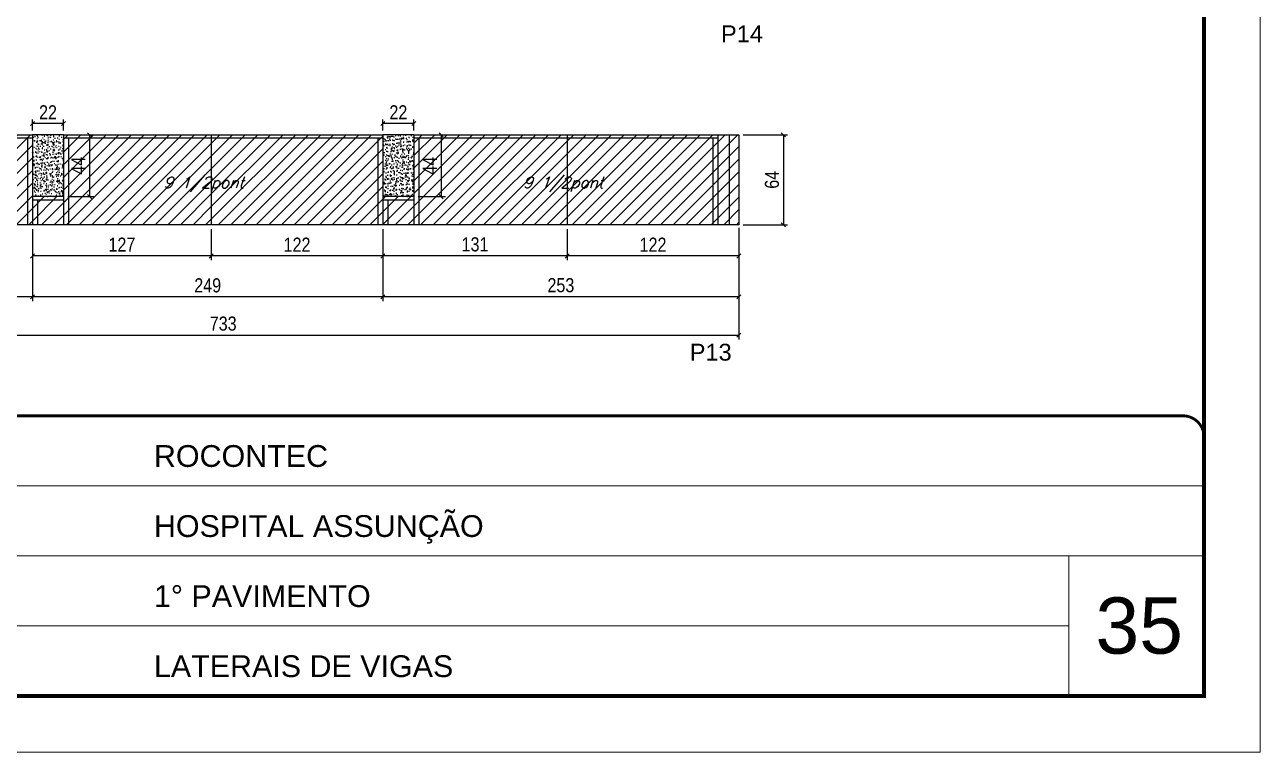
# Model space of a CAD drawing. Extents: x 137137 to 143418, y 10464 to 34486.
# Drawn here: x 140914 to 141792, y 24247 to 24765 of the extents above; entities that cross this region are included whole.
import ezdxf

# ---------------------------------------------------------------- set-up
doc = ezdxf.new("R2010")
doc.units = 0
doc.linetypes.add('CONTINUO', pattern=[0])
doc.linetypes.add('DASHED', pattern=[0.75, 0.5, -0.25])
for name, color, linetype in [('5', 5, 'Continuous'), ('COTA', 241, 'Continuous'), ('Painéis', 200, 'Continuous'), ('SARR_2.2x7', 40, 'Continuous'), ('SARR_3.5x7', 81, 'Continuous'), ('texto', 7, 'Continuous')]:
    doc.layers.add(name, color=color, linetype=linetype)
for name, color, linetype, lineweight in [('CARIMBO', 255, 'Continuous', 9), ('Folhas', 255, 'Continuous', 9), ('Hachura', 251, 'Continuous', 9), ('SARRAFO DE PRESSAO', 251, 'DASHED', 9)]:
    doc.layers.add(name, color=color, linetype=linetype, lineweight=lineweight)
doc.styles.add('ARIAL', font='arial.ttf')
doc.styles.add('COTA TECNICA', font='techl___.ttf', dxfattribs={"height": 10})
doc.styles.add('Romans', font='romans.shx')
doc.styles.get("Standard").update_dxf_attribs({"font": 'arial.ttf'})
doc.dimstyles.new('PAINEL', dxfattribs={"dimtxt": 10, "dimasz": 3, "dimexe": 3, "dimexo": 3, "dimgap": 3, "dimtad": 1, "dimdec": 1, "dimzin": 12, "dimdsep": 46, "dimtxsty": 'COTA TECNICA', "dimblk1": 'OBLIQUE', "dimblk2": 'OBLIQUE', "dimsah": 1, "dimcen": 0.9, "dimclrd": 4, "dimclre": 4, "dimclrt": 240, "dimadec": 1, "dimazin": 3, "dimtfac": 1, "dimtdec": 1, "dimtmove": 0, "dimatfit": 3, "dimfxl": 1, "dimtolj": 1, "dimtzin": 12, "dimarcsym": 0})
pattern_1 = [(50, (9244.654, -7597.503), (5.46554007, -0.47817257), [0.5715, -6.2865]), (355, (9244.654, -7597.503), (-1.05730264, 5.73170536), [0.4572, -5.02921753]), (100.4514447, (9245.1093, -7597.543), (4.40823741, 5.25353256), [0.48570026, -5.34270734]), (46.1842, (9244.654, -7595.979), (8.13237123, -1.26126984), [0.85725, -9.42975]), (96.6355576, (9245.3315, -7596.084), (7.122124, 7.42278374), [0.7285507, -8.01406824]), (351.184151, (9244.654, -7595.979), (7.122124, 7.42278374), [0.685799, -7.54379196]), (21, (9245.416, -7596.36), (4.54843174, -3.06795595), [0.5715, -6.2865]), (326, (9245.416, -7596.36), (1.85406085, 5.52563898), [0.4572, -5.0292]), (71.451445, (9245.795, -7596.6157), (6.40249258, 2.45768307), [0.48570026, -5.34269813]), (37.5, (9244.6538, -7597.503), (0.092658098, 2.536651166), [0, -4.96824, 0, -5.1054, 0, -5.04825]), (7.5, (9244.6538, -7597.503), (2.004589875, 3.005417245), [0, -2.91084, 0, -4.85394, 0, -1.92405]), (327.5, (9242.9546, -7597.503), (4.067717855, -0.17186232), [0, -1.905, 0, -5.9436, 0, -7.8867]), (317.5, (9242.1926, -7597.503), (4.44387544, 0.76279473), [0, -2.4765, 0, -3.94716, 0, -5.6007])]
pattern_2 = [(45, (-1771.343, -8040.026), (-4.49012806, 4.49012806), [])]

# ---------------------------------------------------------------- blocks, each defined once
blk = doc.blocks.new('9999999999')
at = {"color": 30, "linetype": 'CONTINUO'}
for p, q in [((98564.56, 34379.64), (99583.98, 34379.64)), ((98564.56, 34329.83), (99487.98, 34329.83)), ((99583.98, 34329.83), (99487.98, 34329.83)), ((99487.98, 34329.83), (99487.98, 34230.21)), ((98564.56, 34280.02), (99487.98, 34280.02))]:
    blk.add_line(p, q, dxfattribs=at)
at = {"color": 30, "linetype": 'CONTINUO', "const_width": 2}
blk.add_lwpolyline([(99583.98, 34230.21), (99583.98, 34414.45, 0.414214), (99568.98, 34429.45), (98228.98, 34429.45, 0.414214), (98213.98, 34414.45), (98213.98, 34245.21, 0.414214), (98228.98, 34230.21), (99583.98, 34230.21)], format="xyb", dxfattribs=at)
at = {"layer": 'Folhas'}
blk.add_lwpolyline([(98138.98, 34190.21), (99623.98, 34190.21), (99623.98, 35240.21), (98138.98, 35240.21)], close=True, dxfattribs=at)
at = {"layer": 'Folhas', "color": 30, "const_width": 3}
blk.add_lwpolyline([(98213.98, 34230.21), (99583.98, 34230.21), (99583.98, 35200.21), (98213.98, 35200.21)], close=True, dxfattribs=at)
at = {"color": 7, "linetype": 'Continuous', "ltscale": 5, "style": 'ARIAL'}
for s, height, p in [('ROCONTEC', 15.483, (98837.68, 34393.13)), ('HOSPITAL ASSUNÇÃO', 15.4829, (98837.68, 34343.32)), ('1° PAVIMENTO', 15.4829, (98837.68, 34293.51)), ('LATERAIS DE VIGAS', 15.4829, (98837.68, 34243.7))]:
    blk.add_text(s, height=height, dxfattribs=at).set_placement(p)
blk = doc.blocks.new('_Oblique')
at = {"color": 0, "linetype": 'ByBlock', "lineweight": -2}
blk.add_line((-0.5, -0.5), (0.5, 0.5), dxfattribs=at)
blk = doc.blocks.new('*D1339')
at = {"layer": 'COTA', "color": 4, "linetype": 'ByBlock', "lineweight": -2, "transparency": 16777216}
for p, q in [((141168.7, 24619.24), (141168.7, 24568.02)), ((141421.7, 24619.24), (141421.7, 24568.02)), ((141421.7, 24571.02), (141168.7, 24571.02))]:
    blk.add_line(p, q, dxfattribs=at)
at = {"layer": 'Defpoints', "color": 0, "linetype": 'ByBlock', "transparency": 16777216}
for p in [(141168.7, 24622.24), (141421.7, 24622.24), (141168.7, 24571.02)]:
    blk.add_point(p, dxfattribs=at)
at = {"layer": 'COTA', "color": 4, "linetype": 'ByBlock', "lineweight": -2, "transparency": 16777216, "xscale": 3, "yscale": 3, "zscale": 3, "rotation": 180}
blk.add_blockref('_Oblique', (141168.7, 24571.02), dxfattribs=at)
at = {"layer": 'COTA', "color": 4, "linetype": 'ByBlock', "lineweight": -2, "transparency": 16777216, "xscale": 3, "yscale": 3, "zscale": 3}
blk.add_blockref('_Oblique', (141421.7, 24571.02), dxfattribs=at)
at = {"layer": 'COTA', "color": 240, "linetype": 'ByBlock', "transparency": 16777216, "insert": (141295.2, 24579.24), "char_height": 10, "attachment_point": 5, "style": 'COTA TECNICA'}
blk.add_mtext('\\A1;253', dxfattribs=at)
blk = doc.blocks.new('*D1340')
at = {"layer": 'COTA', "color": 4, "linetype": 'ByBlock', "lineweight": -2, "transparency": 16777216}
for p, q in [((140919.7, 24619.24), (140919.7, 24568.02)), ((141168.7, 24619.24), (141168.7, 24568.02)), ((141168.7, 24571.02), (140919.7, 24571.02))]:
    blk.add_line(p, q, dxfattribs=at)
at = {"layer": 'Defpoints', "color": 0, "linetype": 'ByBlock', "transparency": 16777216}
for p in [(140919.7, 24622.24), (141168.7, 24622.24), (140919.7, 24571.02)]:
    blk.add_point(p, dxfattribs=at)
at = {"layer": 'COTA', "color": 4, "linetype": 'ByBlock', "lineweight": -2, "transparency": 16777216, "xscale": 3, "yscale": 3, "zscale": 3, "rotation": 180}
blk.add_blockref('_Oblique', (140919.7, 24571.02), dxfattribs=at)
at = {"layer": 'COTA', "color": 4, "linetype": 'ByBlock', "lineweight": -2, "transparency": 16777216, "xscale": 3, "yscale": 3, "zscale": 3}
blk.add_blockref('_Oblique', (141168.7, 24571.02), dxfattribs=at)
at = {"layer": 'COTA', "color": 240, "linetype": 'ByBlock', "transparency": 16777216, "insert": (141044.2, 24579.12), "char_height": 10, "attachment_point": 5, "style": 'COTA TECNICA'}
blk.add_mtext('\\A1;249', dxfattribs=at)
blk = doc.blocks.new('*D1341')
at = {"layer": 'COTA', "color": 4, "linetype": 'ByBlock', "lineweight": -2, "transparency": 16777216}
for p, q in [((140688.7, 24619.24), (140688.7, 24568.02)), ((140919.7, 24619.24), (140919.7, 24568.02)), ((140919.7, 24571.02), (140688.7, 24571.02))]:
    blk.add_line(p, q, dxfattribs=at)
at = {"layer": 'Defpoints', "color": 0, "linetype": 'ByBlock', "transparency": 16777216}
for p in [(140688.7, 24622.24), (140919.7, 24622.24), (140688.7, 24571.02)]:
    blk.add_point(p, dxfattribs=at)
at = {"layer": 'COTA', "color": 4, "linetype": 'ByBlock', "lineweight": -2, "transparency": 16777216, "xscale": 3, "yscale": 3, "zscale": 3, "rotation": 180}
blk.add_blockref('_Oblique', (140688.7, 24571.02), dxfattribs=at)
at = {"layer": 'COTA', "color": 4, "linetype": 'ByBlock', "lineweight": -2, "transparency": 16777216, "xscale": 3, "yscale": 3, "zscale": 3}
blk.add_blockref('_Oblique', (140919.7, 24571.02), dxfattribs=at)
at = {"layer": 'COTA', "color": 240, "linetype": 'ByBlock', "transparency": 16777216, "insert": (140804.2, 24579.24), "char_height": 10, "attachment_point": 5, "style": 'COTA TECNICA'}
blk.add_mtext('\\A1;231', dxfattribs=at)
blk = doc.blocks.new('*D1342')
at = {"layer": 'COTA', "color": 4, "linetype": 'ByBlock', "lineweight": -2, "transparency": 16777216}
for p, q in [((141299.7, 24619.24), (141299.7, 24597.05)), ((141421.7, 24619.24), (141421.7, 24597.05)), ((141421.7, 24600.05), (141299.7, 24600.05))]:
    blk.add_line(p, q, dxfattribs=at)
at = {"layer": 'Defpoints', "color": 0, "linetype": 'ByBlock', "transparency": 16777216}
for p in [(141299.7, 24622.24), (141421.7, 24622.24), (141299.7, 24600.05)]:
    blk.add_point(p, dxfattribs=at)
at = {"layer": 'COTA', "color": 4, "linetype": 'ByBlock', "lineweight": -2, "transparency": 16777216, "xscale": 3, "yscale": 3, "zscale": 3, "rotation": 180}
blk.add_blockref('_Oblique', (141299.7, 24600.05), dxfattribs=at)
at = {"layer": 'COTA', "color": 4, "linetype": 'ByBlock', "lineweight": -2, "transparency": 16777216, "xscale": 3, "yscale": 3, "zscale": 3}
blk.add_blockref('_Oblique', (141421.7, 24600.05), dxfattribs=at)
at = {"layer": 'COTA', "color": 240, "linetype": 'ByBlock', "transparency": 16777216, "insert": (141360.7, 24608.11), "char_height": 10, "attachment_point": 5, "style": 'COTA TECNICA'}
blk.add_mtext('\\A1;122', dxfattribs=at)
blk = doc.blocks.new('*D1343')
at = {"layer": 'COTA', "color": 4, "linetype": 'ByBlock', "lineweight": -2, "transparency": 16777216}
for p, q in [((141168.7, 24619.24), (141168.7, 24597.05)), ((141299.7, 24619.24), (141299.7, 24597.05)), ((141299.7, 24600.05), (141168.7, 24600.05))]:
    blk.add_line(p, q, dxfattribs=at)
at = {"layer": 'Defpoints', "color": 0, "linetype": 'ByBlock', "transparency": 16777216}
for p in [(141168.7, 24622.24), (141299.7, 24622.24), (141168.7, 24600.05)]:
    blk.add_point(p, dxfattribs=at)
at = {"layer": 'COTA', "color": 4, "linetype": 'ByBlock', "lineweight": -2, "transparency": 16777216, "xscale": 3, "yscale": 3, "zscale": 3, "rotation": 180}
blk.add_blockref('_Oblique', (141168.7, 24600.05), dxfattribs=at)
at = {"layer": 'COTA', "color": 4, "linetype": 'ByBlock', "lineweight": -2, "transparency": 16777216, "xscale": 3, "yscale": 3, "zscale": 3}
blk.add_blockref('_Oblique', (141299.7, 24600.05), dxfattribs=at)
at = {"layer": 'COTA', "color": 240, "linetype": 'ByBlock', "transparency": 16777216, "insert": (141234.2, 24608.27), "char_height": 10, "attachment_point": 5, "style": 'COTA TECNICA'}
blk.add_mtext('\\A1;131', dxfattribs=at)
blk = doc.blocks.new('*D1344')
at = {"layer": 'COTA', "color": 4, "linetype": 'ByBlock', "lineweight": -2, "transparency": 16777216}
for p, q in [((141046.7, 24619.24), (141046.7, 24597.05)), ((141168.7, 24619.24), (141168.7, 24597.05)), ((141168.7, 24600.05), (141046.7, 24600.05))]:
    blk.add_line(p, q, dxfattribs=at)
at = {"layer": 'Defpoints', "color": 0, "linetype": 'ByBlock', "transparency": 16777216}
for p in [(141046.7, 24622.24), (141168.7, 24622.24), (141046.7, 24600.05)]:
    blk.add_point(p, dxfattribs=at)
at = {"layer": 'COTA', "color": 4, "linetype": 'ByBlock', "lineweight": -2, "transparency": 16777216, "xscale": 3, "yscale": 3, "zscale": 3, "rotation": 180}
blk.add_blockref('_Oblique', (141046.7, 24600.05), dxfattribs=at)
at = {"layer": 'COTA', "color": 4, "linetype": 'ByBlock', "lineweight": -2, "transparency": 16777216, "xscale": 3, "yscale": 3, "zscale": 3}
blk.add_blockref('_Oblique', (141168.7, 24600.05), dxfattribs=at)
at = {"layer": 'COTA', "color": 240, "linetype": 'ByBlock', "transparency": 16777216, "insert": (141107.7, 24608.11), "char_height": 10, "attachment_point": 5, "style": 'COTA TECNICA'}
blk.add_mtext('\\A1;122', dxfattribs=at)
blk = doc.blocks.new('*D1345')
at = {"layer": 'COTA', "color": 4, "linetype": 'ByBlock', "lineweight": -2, "transparency": 16777216}
for p, q in [((140919.7, 24619.24), (140919.7, 24597.05)), ((141046.7, 24619.24), (141046.7, 24597.05)), ((141046.7, 24600.05), (140919.7, 24600.05))]:
    blk.add_line(p, q, dxfattribs=at)
at = {"layer": 'Defpoints', "color": 0, "linetype": 'ByBlock', "transparency": 16777216}
for p in [(140919.7, 24622.24), (141046.7, 24622.24), (140919.7, 24600.05)]:
    blk.add_point(p, dxfattribs=at)
at = {"layer": 'COTA', "color": 4, "linetype": 'ByBlock', "lineweight": -2, "transparency": 16777216, "xscale": 3, "yscale": 3, "zscale": 3, "rotation": 180}
blk.add_blockref('_Oblique', (140919.7, 24600.05), dxfattribs=at)
at = {"layer": 'COTA', "color": 4, "linetype": 'ByBlock', "lineweight": -2, "transparency": 16777216, "xscale": 3, "yscale": 3, "zscale": 3}
blk.add_blockref('_Oblique', (141046.7, 24600.05), dxfattribs=at)
at = {"layer": 'COTA', "color": 240, "linetype": 'ByBlock', "transparency": 16777216, "insert": (140983.2, 24608.12), "char_height": 10, "attachment_point": 5, "style": 'COTA TECNICA'}
blk.add_mtext('\\A1;127', dxfattribs=at)
blk = doc.blocks.new('*D1346')
at = {"layer": 'COTA', "color": 4, "linetype": 'ByBlock', "lineweight": -2, "transparency": 16777216}
for p, q in [((140944.7, 24686.24), (140963.3, 24686.24)), ((140960.3, 24686.24), (140960.3, 24642.24)), ((140944.7, 24642.24), (140963.3, 24642.24))]:
    blk.add_line(p, q, dxfattribs=at)
at = {"layer": 'Defpoints', "color": 0, "linetype": 'ByBlock', "transparency": 16777216}
for p in [(140941.7, 24686.24), (140941.7, 24642.24), (140960.3, 24642.24)]:
    blk.add_point(p, dxfattribs=at)
at = {"layer": 'COTA', "color": 4, "linetype": 'ByBlock', "lineweight": -2, "transparency": 16777216, "xscale": 3, "yscale": 3, "zscale": 3}
for p, rotation in [((140960.3, 24686.24), 90), ((140960.3, 24642.24), 270)]:
    blk.add_blockref('_Oblique', p, dxfattribs=dict(at, rotation=rotation))
at = {"layer": 'COTA', "color": 240, "linetype": 'ByBlock', "transparency": 16777216, "insert": (140952.22, 24664.24), "char_height": 10, "attachment_point": 5, "rotation": 90, "style": 'COTA TECNICA'}
blk.add_mtext('\\A1;44', dxfattribs=at)
blk = doc.blocks.new('*D1347')
at = {"layer": 'COTA', "color": 4, "linetype": 'ByBlock', "lineweight": -2, "transparency": 16777216}
for p, q in [((141193.7, 24686.24), (141213.14, 24686.24)), ((141210.14, 24686.24), (141210.14, 24642.24)), ((141193.7, 24642.24), (141213.14, 24642.24))]:
    blk.add_line(p, q, dxfattribs=at)
at = {"layer": 'Defpoints', "color": 0, "linetype": 'ByBlock', "transparency": 16777216}
for p in [(141190.7, 24686.24), (141190.7, 24642.24), (141210.14, 24642.24)]:
    blk.add_point(p, dxfattribs=at)
at = {"layer": 'COTA', "color": 4, "linetype": 'ByBlock', "lineweight": -2, "transparency": 16777216, "xscale": 3, "yscale": 3, "zscale": 3}
for p, rotation in [((141210.14, 24686.24), 90), ((141210.14, 24642.24), 270)]:
    blk.add_blockref('_Oblique', p, dxfattribs=dict(at, rotation=rotation))
at = {"layer": 'COTA', "color": 240, "linetype": 'ByBlock', "transparency": 16777216, "insert": (141202.06, 24664.24), "char_height": 10, "attachment_point": 5, "rotation": 90, "style": 'COTA TECNICA'}
blk.add_mtext('\\A1;44', dxfattribs=at)
blk = doc.blocks.new('*D1348')
at = {"layer": 'COTA', "color": 4, "linetype": 'ByBlock', "lineweight": -2, "transparency": 16777216}
for p, q in [((141424.7, 24686.24), (141456.34, 24686.24)), ((141453.34, 24686.24), (141453.34, 24622.24)), ((141424.7, 24622.24), (141456.34, 24622.24))]:
    blk.add_line(p, q, dxfattribs=at)
at = {"layer": 'Defpoints', "color": 0, "linetype": 'ByBlock', "transparency": 16777216}
for p in [(141421.7, 24686.24), (141421.7, 24622.24), (141453.34, 24622.24)]:
    blk.add_point(p, dxfattribs=at)
at = {"layer": 'COTA', "color": 4, "linetype": 'ByBlock', "lineweight": -2, "transparency": 16777216, "xscale": 3, "yscale": 3, "zscale": 3}
for p, rotation in [((141453.34, 24686.24), 90), ((141453.34, 24622.24), 270)]:
    blk.add_blockref('_Oblique', p, dxfattribs=dict(at, rotation=rotation))
at = {"layer": 'COTA', "color": 240, "linetype": 'ByBlock', "transparency": 16777216, "insert": (141445.24, 24654.24), "char_height": 10, "attachment_point": 5, "rotation": 90, "style": 'COTA TECNICA'}
blk.add_mtext('\\A1;64', dxfattribs=at)
blk = doc.blocks.new('*D1451')
at = {"layer": 'COTA', "color": 4, "lineweight": -2, "transparency": 16777216}
for p, q in [((140919.7, 24689.24), (140919.7, 24697.22)), ((140941.7, 24694.22), (140919.7, 24694.22)), ((140941.7, 24689.24), (140941.7, 24697.22))]:
    blk.add_line(p, q, dxfattribs=at)
at = {"layer": 'Defpoints', "color": 0, "transparency": 16777216}
for p in [(140919.7, 24694.22), (140919.7, 24686.24), (140941.7, 24686.24)]:
    blk.add_point(p, dxfattribs=at)
at = {"layer": 'COTA', "color": 4, "lineweight": -2, "transparency": 16777216, "xscale": 3, "yscale": 3, "zscale": 3, "rotation": 180}
blk.add_blockref('_Oblique', (140919.7, 24694.22), dxfattribs=at)
at = {"layer": 'COTA', "color": 4, "lineweight": -2, "transparency": 16777216, "xscale": 3, "yscale": 3, "zscale": 3}
blk.add_blockref('_Oblique', (140941.7, 24694.22), dxfattribs=at)
at = {"layer": 'COTA', "color": 240, "transparency": 16777216, "insert": (140930.7, 24702.22), "char_height": 10, "attachment_point": 5, "style": 'COTA TECNICA'}
blk.add_mtext('\\A1;22', dxfattribs=at)
blk = doc.blocks.new('*D1452')
at = {"layer": 'COTA', "color": 4, "lineweight": -2, "transparency": 16777216}
for p, q in [((141168.7, 24689.24), (141168.7, 24697.22)), ((141190.7, 24694.22), (141168.7, 24694.22)), ((141190.7, 24689.24), (141190.7, 24697.22))]:
    blk.add_line(p, q, dxfattribs=at)
at = {"layer": 'Defpoints', "color": 0, "transparency": 16777216}
for p in [(141168.7, 24694.22), (141168.7, 24686.24), (141190.7, 24686.24)]:
    blk.add_point(p, dxfattribs=at)
at = {"layer": 'COTA', "color": 4, "lineweight": -2, "transparency": 16777216, "xscale": 3, "yscale": 3, "zscale": 3, "rotation": 180}
blk.add_blockref('_Oblique', (141168.7, 24694.22), dxfattribs=at)
at = {"layer": 'COTA', "color": 4, "lineweight": -2, "transparency": 16777216, "xscale": 3, "yscale": 3, "zscale": 3}
blk.add_blockref('_Oblique', (141190.7, 24694.22), dxfattribs=at)
at = {"layer": 'COTA', "color": 240, "transparency": 16777216, "insert": (141179.7, 24702.22), "char_height": 10, "attachment_point": 5, "style": 'COTA TECNICA'}
blk.add_mtext('\\A1;22', dxfattribs=at)
blk = doc.blocks.new('*D1443')
at = {"layer": 'COTA', "color": 4, "lineweight": -2, "ltscale": 25, "transparency": 16777216}
for p, q in [((140688.7, 24620.1), (140688.7, 24540.73)), ((141421.7, 24620.1), (141421.7, 24540.73)), ((140688.7, 24543.73), (141421.7, 24543.73))]:
    blk.add_line(p, q, dxfattribs=at)
at = {"layer": 'Defpoints', "color": 0, "ltscale": 25, "transparency": 16777216}
for p in [(140688.7, 24623.1), (141421.7, 24623.1), (141421.7, 24543.73)]:
    blk.add_point(p, dxfattribs=at)
at = {"layer": 'COTA', "color": 4, "lineweight": -2, "ltscale": 25, "transparency": 16777216, "xscale": 3, "yscale": 3, "zscale": 3, "rotation": 180}
blk.add_blockref('_Oblique', (140688.7, 24543.73), dxfattribs=at)
at = {"layer": 'COTA', "color": 4, "lineweight": -2, "ltscale": 25, "transparency": 16777216, "xscale": 3, "yscale": 3, "zscale": 3}
blk.add_blockref('_Oblique', (141421.7, 24543.73), dxfattribs=at)
at = {"layer": 'COTA', "color": 240, "ltscale": 25, "transparency": 16777216, "insert": (141055.2, 24551.95), "char_height": 10, "attachment_point": 5, "style": 'COTA TECNICA'}
blk.add_mtext('\\A1;733', dxfattribs=at)

msp = doc.modelspace()

# ---------------------------------------------------------------- hatches: boundary and pattern name
at = {"layer": 'COTA', "linetype": 'ByBlock'}
h = msp.add_hatch(dxfattribs=at)
h.set_pattern_fill('AR-CONC', color=256, scale=0.03)
h.set_pattern_definition(pattern_1)
h.paths.add_polyline_path([(140919.7, 24686.24), (140941.7, 24686.24), (140941.7, 24642.24), (140919.7, 24642.24), (140919.7, 24642.24)])
h = msp.add_hatch(dxfattribs=at)
h.set_pattern_fill('AR-CONC', color=256, scale=0.03)
h.set_pattern_definition(pattern_1)
h.paths.add_polyline_path([(141168.7, 24642.24), (141190.7, 24642.24), (141190.7, 24686.24), (141168.7, 24686.24)])
at = {"layer": 'Hachura', "linetype": 'ByBlock'}
h = msp.add_hatch(dxfattribs=at)
h.set_pattern_fill('ANSI31', color=256, scale=2)
h.set_pattern_definition(pattern_2)
h.paths.add_polyline_path([(140688.7, 24686.24), (140688.7, 24622.24), (140919.7, 24622.24), (140919.7, 24642.24), (140919.7, 24686.24)])
h = msp.add_hatch(dxfattribs=at)
h.set_pattern_fill('ANSI31', color=256, scale=2)
h.set_pattern_definition(pattern_2)
h.paths.add_polyline_path([(140941.7, 24686.24), (140941.7, 24642.24), (140919.7, 24642.24), (140919.7, 24622.24), (141046.7, 24622.24), (141046.7, 24686.24)])
h = msp.add_hatch(dxfattribs=at)
h.set_pattern_fill('ANSI31', color=256, scale=2)
h.set_pattern_definition(pattern_2)
h.paths.add_polyline_path([(141168.7, 24642.24), (141168.7, 24686.24), (141046.7, 24686.24), (141046.7, 24622.24), (141168.7, 24622.24)])
h = msp.add_hatch(dxfattribs=at)
h.set_pattern_fill('ANSI31', color=256, scale=2)
h.set_pattern_definition(pattern_2)
h.paths.add_polyline_path([(141190.7, 24686.24), (141190.7, 24642.24), (141168.7, 24642.24), (141168.7, 24622.24), (141299.7, 24622.24), (141299.7, 24686.24)])
h = msp.add_hatch(dxfattribs=at)
h.set_pattern_fill('ANSI31', color=256, scale=2)
h.set_pattern_definition(pattern_2)
h.paths.add_polyline_path([(141421.7, 24686.24), (141299.7, 24686.24), (141299.7, 24622.24), (141421.7, 24622.24)])

# ---------------------------------------------------------------- linework, layer by layer
at = {"layer": 'COTA', "linetype": 'ByBlock'}
for p, q in [((140941.7, 24686.24), (140919.7, 24686.24)), ((141190.7, 24686.24), (141168.7, 24686.24))]:
    msp.add_line(p, q, dxfattribs=at)
at = {"layer": 'Painéis', "linetype": 'ByBlock'}
for p, q in [((140688.7, 24686.24), (140919.7, 24686.24)), ((140919.7, 24686.24), (140919.7, 24642.24)), ((140941.7, 24686.24), (141168.7, 24686.24)), ((140941.7, 24686.24), (140941.7, 24642.24)), ((141046.7, 24686.24), (141046.7, 24622.24)), ((141168.7, 24686.24), (141168.7, 24642.24)), ((141190.7, 24686.24), (141421.7, 24686.24)), ((141190.7, 24686.24), (141190.7, 24642.24)), ((141299.7, 24686.24), (141299.7, 24622.24)), ((141421.7, 24686.24), (141421.7, 24622.24)), ((140941.7, 24642.24), (140919.7, 24642.24)), ((140919.7, 24642.24), (140919.7, 24622.24)), ((141190.7, 24642.24), (141168.7, 24642.24)), ((141168.7, 24642.24), (141168.7, 24622.24)), ((140919.7, 24622.24), (140688.7, 24622.24)), ((141168.7, 24622.24), (140915.7, 24622.24)), ((141421.7, 24622.24), (141168.7, 24622.24))]:
    msp.add_line(p, q, dxfattribs=at)
at = {"layer": 'SARR_2.2x7', "linetype": 'Continuous'}
for p, q in [((141414.7, 24686.24), (141414.7, 24622.24)), ((140703.7, 24684.04), (140919.7, 24684.04)), ((140941.7, 24684.04), (141168.7, 24684.04)), ((141190.7, 24684.04), (141406.7, 24684.04)), ((140919.7, 24640.04), (140941.7, 24640.04)), ((141168.7, 24640.04), (141190.7, 24640.04))]:
    msp.add_line(p, q, dxfattribs=at)
at = {"layer": 'SARR_3.5x7'}
for p, q in [((141406.7, 24686.24), (141406.7, 24622.24)), ((140916.2, 24684.04), (140916.2, 24622.24)), ((140945.2, 24684.04), (140945.2, 24622.24)), ((141165.2, 24684.04), (141165.2, 24622.24)), ((141194.2, 24684.04), (141194.2, 24622.24)), ((141403.2, 24684.04), (141403.2, 24622.24)), ((140941.7, 24642.24), (140941.7, 24622.24)), ((141190.7, 24642.24), (141190.7, 24622.24)), ((140923.2, 24640.04), (140923.2, 24622.24)), ((141172.2, 24640.04), (141172.2, 24622.24))]:
    msp.add_line(p, q, dxfattribs=at)

# ---------------------------------------------------------------- block references
at = {"layer": 'SARRAFO DE PRESSAO', "color": 6, "linetype": 'ByBlock'}
msp.add_blockref('9999999999', (42168.31, -9943.03), dxfattribs=at)

# ---------------------------------------------------------------- texts
at = {"layer": '5', "linetype": 'Continuous'}
for s, p in [('P14', (141409.01, 24751.99)), ('P13', (141386.79, 24525.66))]:
    msp.add_text(s, height=12, rotation=0.00004, dxfattribs=at).set_placement(p)
at = {"layer": 'CARIMBO', "style": 'ARIAL'}
msp.add_text('35', height=40, dxfattribs=at).set_placement((141675.15, 24317.32))
at = {"layer": 'texto', "color": 2, "char_height": 8, "attachment_point": 5, "style": 'Romans'}
for insert in [(141041.35, 24651), (141296.83, 24651)]:
    msp.add_mtext('{\\Q19;\\C256;9 1/2pont}', dxfattribs=dict(at, insert=insert))

# ---------------------------------------------------------------- dimensions: what is measured, and where the dimension line sits
at = {"layer": 'COTA'}
for base, p1, p2, picture, middle in [((140919.7, 24694.22), (140941.7, 24686.24), (140919.7, 24686.24), '*D1451', (140930.7, 24702.22)), ((141168.7, 24694.22), (141190.7, 24686.24), (141168.7, 24686.24), '*D1452', (141179.7, 24702.22))]:
    dim = msp.add_linear_dim(base=base, p1=p1, p2=p2, dimstyle='PAINEL', dxfattribs=at)
    dim.commit()
    dim.dimension.update_dxf_attribs({"geometry": picture, "text_midpoint": middle})
at = {"layer": 'COTA', "linetype": 'ByBlock'}
for base, p1, p2, angle, picture, middle in [((140960.3, 24642.24), (140941.7, 24686.24), (140941.7, 24642.24), 90, '*D1346', (140952.22, 24664.24)), ((141210.14, 24642.24), (141190.7, 24686.24), (141190.7, 24642.24), 90, '*D1347', (141202.06, 24664.24)), ((141453.34, 24622.24), (141421.7, 24686.24), (141421.7, 24622.24), 90, '*D1348', (141445.24, 24654.24)), ((140688.7, 24571.02), (140919.7, 24622.24), (140688.7, 24622.24), 180, '*D1341', (140804.2, 24579.24)), ((140919.7, 24571.02), (141168.7, 24622.24), (140919.7, 24622.24), 180, '*D1340', (141044.2, 24579.12)), ((140919.7, 24600.05), (141046.7, 24622.24), (140919.7, 24622.24), 180, '*D1345', (140983.2, 24608.12)), ((141046.7, 24600.05), (141168.7, 24622.24), (141046.7, 24622.24), 180, '*D1344', (141107.7, 24608.11)), ((141168.7, 24571.02), (141421.7, 24622.24), (141168.7, 24622.24), 180, '*D1339', (141295.2, 24579.24)), ((141168.7, 24600.05), (141299.7, 24622.24), (141168.7, 24622.24), 180, '*D1343', (141234.2, 24608.27)), ((141299.7, 24600.05), (141421.7, 24622.24), (141299.7, 24622.24), 180, '*D1342', (141360.7, 24608.11))]:
    dim = msp.add_linear_dim(base=base, p1=p1, p2=p2, angle=angle, dimstyle='PAINEL', dxfattribs=at)
    dim.commit()
    dim.dimension.update_dxf_attribs({"geometry": picture, "text_midpoint": middle})
at = {"layer": 'COTA', "ltscale": 25}
dim = msp.add_linear_dim(base=(141421.7, 24543.73), p1=(140688.7, 24623.1), p2=(141421.7, 24623.1), dimstyle='PAINEL', dxfattribs=at)
dim.commit()
dim.dimension.update_dxf_attribs({"geometry": '*D1443', "text_midpoint": (141055.2, 24551.95)})

doc.saveas('drawing.dxf')
